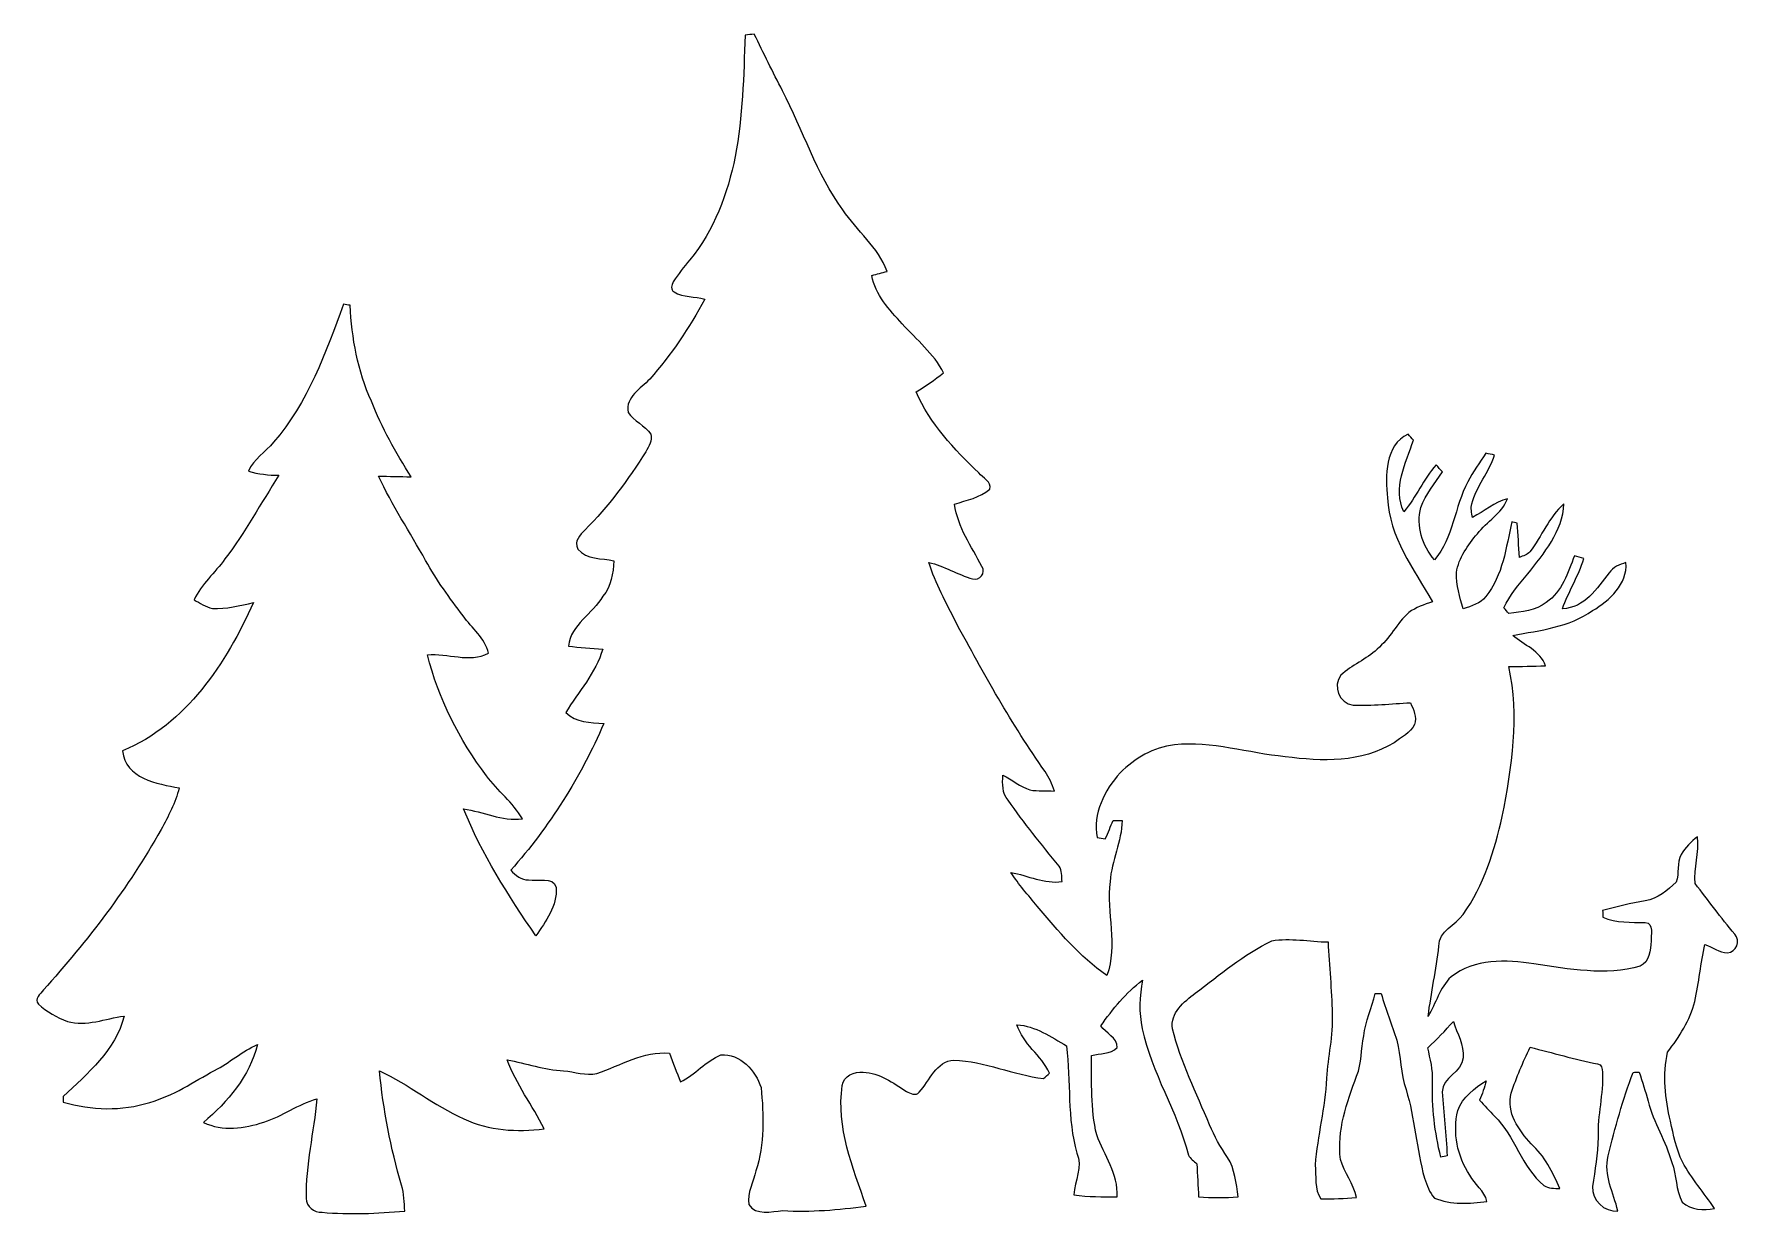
# Model space of a CAD drawing. Header units: centimetres. Extents: x -15 to 14.9, y -10.4 to 10.3.
import ezdxf

# ---------------------------------------------------------------- set-up
doc = ezdxf.new("R2010")
doc.units = ezdxf.units.CM
doc.header["$MEASUREMENT"] = 0
doc.layers.add('Layer 1', color=7, linetype='Continuous')

msp = doc.modelspace()

# ---------------------------------------------------------------- linework, layer by layer
at = {"layer": 'Layer 1', "color": 8}
for points, knots in [([(-2.50754, 10.23479), (-2.45428, 10.24079), (-2.40101, 10.24714), (-2.34738, 10.25278), (-2.34738, 10.25278), (-2.18369, 9.92152), (-2.02353, 9.58815), (-1.85279, 9.26006), (-1.85279, 9.26006), (-1.49578, 8.56827), (-1.25801, 7.81121), (-0.79763, 7.1755), (-0.79763, 7.1755), (-0.55033, 6.80932), (-0.17851, 6.52462), (-0.02223, 6.09988), (-0.02223, 6.09988), (-0.11077, 6.07554), (-0.19897, 6.05226), (-0.28751, 6.02933), (-0.28751, 6.02933), (-0.23636, 5.68325), (0.01976, 5.42996), (0.24271, 5.18125), (0.24271, 5.18125), (0.49283, 4.90149), (0.79587, 4.66337), (0.96732, 4.32082), (0.96732, 4.32082), (0.81315, 4.20123), (0.65017, 4.09363), (0.48577, 3.98851), (0.48577, 3.98851), (0.72849, 3.43464), (1.15041, 2.98379), (1.58503, 2.57281), (1.58503, 2.57281), (1.64571, 2.48144), (1.81963, 2.42111), (1.77553, 2.28635), (1.77553, 2.28635), (1.60655, 2.13254), (1.36666, 2.10079), (1.15923, 2.02212), (1.15923, 2.02212), (1.21356, 1.61925), (1.45627, 1.28376), (1.63901, 0.93274), (1.63901, 0.93274), (1.71168, 0.82479), (1.59702, 0.68086), (1.47532, 0.71473), (1.47532, 0.71473), (1.21285, 0.7941), (0.97367, 0.94051), (0.70626, 1.00436), (0.70626, 1.00436), (0.82797, 0.63747), (1.01459, 0.29633), (1.18463, -0.04974), (1.18463, -0.04974), (1.6704, -0.93768), (2.15724, -1.82845), (2.74249, -2.65606), (2.74249, -2.65606), (2.81623, -2.76013), (2.8635, -2.87761), (2.90583, -2.99791), (2.90583, -2.99791), (2.76331, -2.99473), (2.61937, -3.00037), (2.47932, -2.97956), (2.47932, -2.97956), (2.30505, -2.92453), (2.16747, -2.79612), (2.00237, -2.72133), (2.00237, -2.72133), (2.00096, -2.87055), (1.98402, -3.03812), (2.09973, -3.1556), (2.09973, -3.1556), (2.36996, -3.56059), (2.68393, -3.93383), (2.98732, -4.31377), (2.98732, -4.31377), (3.04624, -4.39067), (3.03071, -4.49368), (3.04165, -4.58435), (3.04165, -4.58435), (2.72944, -4.62456), (2.44581, -4.47781), (2.14665, -4.42348), (2.14665, -4.42348), (2.28106, -4.63409), (2.44828, -4.82141), (2.60667, -5.01474), (2.60667, -5.01474), (2.97639, -5.45183), (3.34927, -5.90021), (3.82588, -6.22618), (3.82588, -6.22618), (4.01673, -5.69207), (3.816, -5.12939), (3.8802, -4.58294), (3.8802, -4.58294), (3.90842, -4.21781), (4.08552, -3.8802), (4.09222, -3.51226), (4.09222, -3.51226), (4.03966, -3.5119), (3.98745, -3.51155), (3.93559, -3.51155), (3.93559, -3.51155), (3.89149, -3.6195), (3.84704, -3.7271), (3.79801, -3.83293), (3.79801, -3.83293), (3.74932, -3.82588), (3.70099, -3.81882), (3.65301, -3.81212), (3.65301, -3.81212), (3.57434, -3.39372), (3.78248, -2.98344), (4.05659, -2.68076), (4.05659, -2.68076), (4.31341, -2.42711), (4.6415, -2.22779), (5.00627, -2.18899), (5.00627, -2.18899), (5.66385, -2.12266), (6.29991, -2.33504), (6.94796, -2.39783), (6.94796, -2.39783), (7.58649, -2.48109), (8.28534, -2.50578), (8.8519, -2.15124), (8.8519, -2.15124), (8.97643, -2.05634), (9.13871, -1.98438), (9.21032, -1.8355), (9.21032, -1.8355), (9.25371, -1.69863), (9.19656, -1.57198), (9.138, -1.45415), (9.138, -1.45415), (8.80392, -1.46368), (8.46914, -1.51236), (8.13506, -1.4919), (8.13506, -1.4919), (7.8934, -1.46509), (7.77416, -1.1624), (7.92233, -0.9719), (7.92233, -0.9719), (8.11248, -0.79199), (8.36471, -0.69215), (8.55768, -0.514), (8.55768, -0.514), (8.77605, -0.32949), (8.90235, -0.06244), (9.11225, 0.12982), (9.11225, 0.12982), (9.23643, 0.21661), (9.38283, 0.26317), (9.52359, 0.31715), (9.52359, 0.31715), (9.19621, 0.88724), (8.76864, 1.45027), (8.73901, 2.13501), (8.73901, 2.13501), (8.69491, 2.5086), (8.69033, 3.05999), (9.09673, 3.24908), (9.09673, 3.24908), (9.12777, 3.21381), (9.15917, 3.17853), (9.19092, 3.1429), (9.19092, 3.1429), (9.06145, 2.74567), (8.82579, 2.30223), (9.02335, 1.89159), (9.02335, 1.89159), (9.24137, 2.14524), (9.36766, 2.46204), (9.58956, 2.71357), (9.58956, 2.71357), (9.62519, 2.67194), (9.66152, 2.62996), (9.69821, 2.58798), (9.69821, 2.58798), (9.56381, 2.38689), (9.41035, 2.19534), (9.32251, 1.96779), (9.32251, 1.96779), (9.23114, 1.64359), (9.35179, 1.30034), (9.55922, 1.04846), (9.55922, 1.04846), (9.89718, 1.4351), (9.90494, 1.97803), (10.14518, 2.41582), (10.14518, 2.41582), (10.23126, 2.59397), (10.34944, 2.75308), (10.46057, 2.91571), (10.46057, 2.91571), (10.51101, 2.90548), (10.56181, 2.89489), (10.61297, 2.88396), (10.61297, 2.88396), (10.51242, 2.58445), (10.29899, 2.33539), (10.21397, 2.02988), (10.21397, 2.02988), (10.19069, 1.95157), (10.21327, 1.87078), (10.22526, 1.79282), (10.22526, 1.79282), (10.43093, 1.899), (10.60979, 2.06093), (10.83874, 2.11702), (10.83874, 2.11702), (10.73644, 1.85808), (10.47715, 1.71803), (10.31099, 1.50742), (10.31099, 1.50742), (10.14801, 1.30951), (9.9822, 1.08585), (9.94445, 0.82515), (9.94445, 0.82515), (9.94269, 0.60995), (10.0009, 0.39899), (10.06263, 0.19403), (10.06263, 0.19403), (10.20374, 0.23813), (10.36214, 0.28434), (10.45951, 0.40534), (10.45951, 0.40534), (10.75866, 0.77964), (10.81229, 1.26471), (10.91247, 1.71662), (10.91247, 1.71662), (10.93611, 1.71097), (10.98374, 1.69898), (11.00772, 1.69333), (11.00772, 1.69333), (11.02113, 1.4926), (11.03418, 1.29187), (11.05076, 1.09079), (11.05076, 1.09079), (11.11144, 1.12042), (11.18235, 1.13912), (11.22927, 1.19063), (11.22927, 1.19063), (11.44235, 1.46156), (11.56053, 1.79917), (11.82511, 2.03059), (11.82511, 2.03059), (11.80959, 1.54905), (11.47374, 1.16346), (11.19258, 0.80186), (11.19258, 0.80186), (11.03595, 0.61701), (10.87543, 0.43145), (10.77595, 0.20814), (10.77595, 0.20814), (10.80417, 0.17604), (10.8331, 0.14358), (10.86203, 0.11077), (10.86203, 0.11077), (11.08675, 0.14393), (11.32946, 0.15734), (11.51572, 0.30409), (11.51572, 0.30409), (11.79795, 0.49107), (11.89073, 0.82832), (12.01279, 1.12254), (12.01279, 1.12254), (12.06606, 1.10631), (12.11933, 1.08938), (12.17295, 1.07209), (12.17295, 1.07209), (12.08017, 0.76659), (11.90872, 0.49354), (11.79971, 0.19438), (11.79971, 0.19438), (12.1853, 0.20426), (12.40931, 0.54892), (12.61886, 0.82374), (12.61886, 0.82374), (12.68518, 0.92463), (12.80231, 0.96485), (12.91202, 1.00048), (12.91202, 1.00048), (12.94377, 0.62159), (12.62062, 0.33902), (12.32923, 0.15981), (12.32923, 0.15981), (11.9186, -0.12841), (11.41024, -0.18521), (10.93117, -0.2727), (10.93117, -0.2727), (11.1252, -0.44626), (11.41342, -0.5394), (11.50444, -0.80574), (11.50444, -0.80574), (11.28889, -0.8128), (11.07475, -0.81739), (10.85991, -0.81562), (10.85991, -0.81562), (11.05394, -1.68557), (10.916, -2.58057), (10.74737, -3.4417), (10.74737, -3.4417), (10.60697, -4.04178), (10.4267, -4.65243), (10.06157, -5.15832), (10.06157, -5.15832), (9.9254, -5.35023), (9.63507, -5.44054), (9.63859, -5.71182), (9.63859, -5.71182), (9.58815, -6.12422), (9.50383, -6.53097), (9.44774, -6.94267), (9.44774, -6.94267), (9.58744, -6.71654), (9.64988, -6.43749), (9.84991, -6.25193), (9.84991, -6.25193), (10.25984, -5.93055), (10.81299, -5.94783), (11.30159, -6.02156), (11.30159, -6.02156), (11.91331, -6.11717), (12.55289, -6.23358), (13.16284, -6.06637), (13.16284, -6.06637), (13.31948, -5.98629), (13.34876, -5.78273), (13.35229, -5.6261), (13.35229, -5.6261), (13.34488, -5.53332), (13.40979, -5.30754), (13.24857, -5.29766), (13.24857, -5.29766), (12.99739, -5.29978), (12.74269, -5.30684), (12.50774, -5.20629), (12.50774, -5.20629), (12.50703, -5.17701), (12.50527, -5.11845), (12.50421, -5.08917), (12.50421, -5.08917), (12.74939, -5.02073), (12.99774, -4.96358), (13.24927, -4.92125), (13.24927, -4.92125), (13.46447, -4.88738), (13.63839, -4.73393), (13.79361, -4.59281), (13.79361, -4.59281), (13.84547, -4.43618), (13.79961, -4.25591), (13.87687, -4.10669), (13.87687, -4.10669), (13.94742, -3.98286), (14.05467, -3.8862), (14.16473, -3.79801), (14.16473, -3.79801), (14.20354, -4.07282), (14.09488, -4.34658), (14.1224, -4.61857), (14.1224, -4.61857), (14.35312, -4.91349), (14.57501, -5.21617), (14.81667, -5.50263), (14.81667, -5.50263), (14.92356, -5.61587), (14.84489, -5.82048), (14.69002, -5.83177), (14.69002, -5.83177), (14.54679, -5.82083), (14.42402, -5.7344), (14.2935, -5.6829), (14.2935, -5.6829), (14.21977, -6.01239), (14.19084, -6.35035), (14.1164, -6.67985), (14.1164, -6.67985), (14.03315, -7.0104), (13.84476, -7.30038), (13.64086, -7.56814), (13.64086, -7.56814), (13.55125, -7.96431), (13.59817, -8.38447), (13.68919, -8.77888), (13.68919, -8.77888), (13.74563, -9.01912), (13.78973, -9.26818), (13.90297, -9.49043), (13.90297, -9.49043), (14.05678, -9.78323), (14.27868, -10.03159), (14.46212, -10.3057), (14.46212, -10.3057), (14.26739, -10.34697), (14.05149, -10.33604), (13.89839, -10.19598), (13.89839, -10.19598), (13.77915, -9.98326), (13.80172, -9.72256), (13.71353, -9.49819), (13.71353, -9.49819), (13.61334, -9.12707), (13.39003, -8.80322), (13.30184, -8.42892), (13.30184, -8.42892), (13.25386, -8.25782), (13.19777, -8.08814), (13.14344, -7.91986), (13.14344, -7.91986), (13.11734, -7.92057), (13.06442, -7.92233), (13.03831, -7.92304), (13.03831, -7.92304), (12.85875, -8.39893), (12.72117, -8.89), (12.60193, -9.38354), (12.60193, -9.38354), (12.51726, -9.72467), (12.69577, -10.03159), (12.7702, -10.35121), (12.7702, -10.35121), (12.53349, -10.37026), (12.30877, -10.15824), (12.32747, -9.92011), (12.32747, -9.92011), (12.36804, -9.63436), (12.42413, -9.34967), (12.42342, -9.06004), (12.42342, -9.06004), (12.41354, -8.67728), (12.51373, -8.30192), (12.5035, -7.91951), (12.5035, -7.91951), (12.49327, -7.86518), (12.48798, -7.7791), (12.41637, -7.77628), (12.41637, -7.77628), (12.01702, -7.69691), (11.62756, -7.57943), (11.2328, -7.48383), (11.2328, -7.48383), (11.10932, -7.74453), (10.99397, -8.01017), (10.90295, -8.28428), (10.90295, -8.28428), (10.81193, -8.62647), (11.03736, -8.93551), (11.25149, -9.17434), (11.25149, -9.17434), (11.48927, -9.38354), (11.63179, -9.6707), (11.75385, -9.9568), (11.75385, -9.9568), (11.65966, -9.95151), (11.55665, -9.95927), (11.47516, -9.90424), (11.47516, -9.90424), (11.07757, -9.57897), (10.97703, -9.03817), (10.60838, -8.68892), (10.60838, -8.68892), (10.52336, -8.59437), (10.43517, -8.50336), (10.34874, -8.41163), (10.34874, -8.41163), (10.3946, -8.29945), (10.43834, -8.18621), (10.46656, -8.06838), (10.46656, -8.06838), (10.2676, -8.20173), (10.04711, -8.35554), (9.96774, -8.59261), (9.96774, -8.59261), (9.87601, -8.97714), (9.95892, -9.39271), (10.17623, -9.72079), (10.17623, -9.72079), (10.26266, -9.88448), (10.43552, -9.99349), (10.47891, -10.18081), (10.47891, -10.18081), (10.17552, -10.22174), (9.84779, -10.24537), (9.55992, -10.12261), (9.55992, -10.12261), (9.46573, -10.02947), (9.43292, -9.89365), (9.38495, -9.77441), (9.38495, -9.77441), (9.23996, -9.26606), (9.22055, -8.72949), (9.0618, -8.22466), (9.0618, -8.22466), (8.9729, -7.94314), (8.9662, -7.6454), (8.89917, -7.36036), (8.89917, -7.36036), (8.81168, -7.08695), (8.70479, -6.82061), (8.62647, -6.54438), (8.62647, -6.54438), (8.60037, -6.54438), (8.54886, -6.54438), (8.52276, -6.54403), (8.52276, -6.54403), (8.45608, -6.79097), (8.35625, -7.03051), (8.32132, -7.28557), (8.32132, -7.28557), (8.27229, -7.51734), (8.28992, -7.76534), (8.19785, -7.98759), (8.19785, -7.98759), (8.02322, -8.4522), (7.85072, -8.94327), (7.91351, -9.44704), (7.91351, -9.44704), (7.97983, -9.67952), (8.14352, -9.87284), (8.19362, -10.11273), (8.19362, -10.11273), (7.98654, -10.13037), (7.7784, -10.14271), (7.57132, -10.13919), (7.57132, -10.13919), (7.45208, -9.96985), (7.49335, -9.73561), (7.47042, -9.54264), (7.47042, -9.54264), (7.51205, -9.03393), (7.64469, -8.53652), (7.67186, -8.02605), (7.67186, -8.02605), (7.6895, -7.64822), (7.78827, -7.27745), (7.76958, -6.89822), (7.76958, -6.89822), (7.75758, -6.47806), (7.72301, -6.05931), (7.69655, -5.64021), (7.69655, -5.64021), (7.36988, -5.63527), (7.03439, -5.56295), (6.71089, -5.62046), (6.71089, -5.62046), (6.22088, -5.8547), (5.80461, -6.21383), (5.37245, -6.53697), (5.37245, -6.53697), (5.17878, -6.68126), (4.92936, -6.88446), (4.97346, -7.15892), (4.97346, -7.15892), (5.12304, -7.74241), (5.38833, -8.28746), (5.62434, -8.83991), (5.62434, -8.83991), (5.70477, -9.04205), (5.81413, -9.23043), (5.93619, -9.4107), (5.93619, -9.4107), (6.0706, -9.61425), (6.08436, -9.86684), (6.12563, -10.10073), (6.12563, -10.10073), (5.89421, -10.12155), (5.66138, -10.12049), (5.43031, -10.10426), (5.43031, -10.10426), (5.41972, -9.91059), (5.41055, -9.71797), (5.40138, -9.52571), (5.40138, -9.52571), (5.35023, -9.47526), (5.28567, -9.43504), (5.2518, -9.37084), (5.2518, -9.37084), (5.05919, -8.60601), (4.60763, -7.93256), (4.44465, -7.15821), (4.44465, -7.15821), (4.37974, -6.87846), (4.39949, -6.58883), (4.45135, -6.30943), (4.45135, -6.30943), (4.16101, -6.52709), (3.92642, -6.81426), (3.71898, -7.10882), (3.71898, -7.10882), (3.80294, -7.239), (4.01461, -7.31132), (4.00332, -7.48912), (4.00332, -7.48912), (3.88691, -7.60836), (3.70628, -7.59178), (3.55459, -7.62635), (3.55459, -7.62635), (3.55953, -8.08955), (3.53942, -8.56333), (3.64772, -9.01735), (3.64772, -9.01735), (3.78037, -9.37472), (4.02519, -9.70033), (4.0065, -10.10109), (4.0065, -10.10109), (3.75356, -10.09509), (3.49814, -10.11308), (3.24873, -10.06546), (3.24873, -10.06546), (3.25579, -9.82345), (3.4096, -9.57192), (3.30129, -9.33591), (3.30129, -9.33591), (3.12526, -8.72737), (3.19546, -8.08461), (3.12032, -7.46125), (3.12032, -7.46125), (2.84974, -7.29827), (2.57422, -7.11271), (2.25037, -7.08801), (2.25037, -7.08801), (2.35514, -7.42774), (2.67547, -7.62106), (2.82046, -7.93503), (2.82046, -7.93503), (2.78624, -7.96643), (2.75202, -7.99853), (2.71851, -8.03063), (2.71851, -8.03063), (2.18616, -7.96466), (1.68592, -7.72901), (1.14759, -7.70996), (1.14759, -7.70996), (0.83397, -7.72336), (0.72672, -8.07261), (0.53975, -8.26805), (0.53975, -8.26805), (0.48401, -8.34214), (0.381, -8.28887), (0.31609, -8.25535), (0.31609, -8.25535), (0.08149, -8.11001), (-0.15134, -7.92198), (-0.44274, -7.92162), (-0.44274, -7.92162), (-0.59549, -7.90434), (-0.78105, -7.98724), (-0.80716, -8.1534), (-0.80716, -8.1534), (-0.91511, -8.88682), (-0.61877, -9.58603), (-0.38982, -10.26583), (-0.38982, -10.26583), (-0.87348, -10.32933), (-1.36172, -10.37061), (-1.84961, -10.34344), (-1.84961, -10.34344), (-2.04505, -10.35685), (-2.31634, -10.43517), (-2.44404, -10.23585), (-2.44404, -10.23585), (-2.46662, -10.02841), (-2.37031, -9.84003), (-2.31846, -9.646), (-2.31846, -9.646), (-2.1657, -9.17822), (-2.18052, -8.67234), (-2.2285, -8.18938), (-2.2285, -8.18938), (-2.32128, -7.8934), (-2.59433, -7.58719), (-2.93088, -7.61824), (-2.93088, -7.61824), (-3.19969, -7.72266), (-3.38173, -7.96466), (-3.63855, -8.09096), (-3.63855, -8.09096), (-3.70417, -7.92304), (-3.76802, -7.75582), (-3.83152, -7.5879), (-3.83152, -7.5879), (-4.2926, -7.54274), (-4.68418, -7.80309), (-5.10187, -7.9435), (-5.10187, -7.9435), (-5.29802, -7.98795), (-5.48922, -7.90751), (-5.68396, -7.89799), (-5.68396, -7.89799), (-6.02227, -7.87612), (-6.34365, -7.76887), (-6.67314, -7.70114), (-6.67314, -7.70114), (-6.51439, -8.13329), (-6.23041, -8.5023), (-6.0258, -8.91117), (-6.0258, -8.91117), (-6.50169, -8.96867), (-6.99453, -8.94786), (-7.43268, -8.73548), (-7.43268, -8.73548), (-7.95232, -8.50547), (-8.39364, -8.13294), (-8.90799, -7.89481), (-8.90799, -7.89481), (-8.84449, -8.57285), (-8.71326, -9.2456), (-8.52135, -9.89894), (-8.52135, -9.89894), (-8.47796, -10.04641), (-8.47337, -10.20057), (-8.46455, -10.35332), (-8.46455, -10.35332), (-8.94574, -10.39142), (-9.43151, -10.41576), (-9.91235, -10.37237), (-9.91235, -10.37237), (-10.05346, -10.38154), (-10.19069, -10.27148), (-10.1921, -10.12896), (-10.1921, -10.12896), (-10.20304, -9.54229), (-10.05805, -8.96973), (-10.00266, -8.3887), (-10.00266, -8.3887), (-10.33216, -8.47584), (-10.60591, -8.69174), (-10.92976, -8.79334), (-10.92976, -8.79334), (-11.27125, -8.90729), (-11.65437, -8.95914), (-11.99092, -8.79969), (-11.99092, -8.79969), (-11.56264, -8.43844), (-11.18376, -7.99218), (-11.0423, -7.43761), (-11.0423, -7.43761), (-11.31358, -7.55121), (-11.53372, -7.75476), (-11.79371, -7.88987), (-11.79371, -7.88987), (-12.16625, -8.08743), (-12.51797, -8.33473), (-12.92931, -8.44797), (-12.92931, -8.44797), (-13.41931, -8.60637), (-13.95201, -8.5852), (-14.44343, -8.4455), (-14.44343, -8.4455), (-14.44449, -8.41975), (-14.44696, -8.36824), (-14.44801, -8.34284), (-14.44801, -8.34284), (-14.01374, -7.94561), (-13.52938, -7.53357), (-13.3791, -6.93773), (-13.3791, -6.93773), (-13.70789, -6.98324), (-14.03809, -7.12364), (-14.37111, -7.03192), (-14.37111, -7.03192), (-14.55349, -6.95819), (-14.73235, -6.85941), (-14.87911, -6.72853), (-14.87911, -6.72853), (-14.95354, -6.64034), (-14.8463, -6.54438), (-14.79233, -6.48053), (-14.79233, -6.48053), (-14.01128, -5.6194), (-13.30466, -4.68665), (-12.7314, -3.67383), (-12.7314, -3.67383), (-12.60722, -3.43923), (-12.47916, -3.20287), (-12.4146, -2.94358), (-12.4146, -2.94358), (-12.79666, -2.87302), (-13.36075, -2.7753), (-13.40591, -2.29482), (-13.40591, -2.29482), (-12.28831, -1.83374), (-11.59404, -0.75741), (-11.11285, 0.30092), (-11.11285, 0.30092), (-11.34957, 0.2473), (-11.5884, 0.18591), (-11.83358, 0.20038), (-11.83358, 0.20038), (-11.95141, 0.2226), (-12.05054, 0.29492), (-12.15461, 0.34925), (-12.15461, 0.34925), (-12.0269, 0.62477), (-11.78736, 0.82233), (-11.61344, 1.06609), (-11.61344, 1.06609), (-11.2582, 1.52753), (-10.98268, 2.04294), (-10.66765, 2.53118), (-10.66765, 2.53118), (-10.84898, 2.5273), (-11.02889, 2.55376), (-11.20352, 2.60103), (-11.20352, 2.60103), (-11.10933, 2.8134), (-10.90401, 2.93335), (-10.76325, 3.10868), (-10.76325, 3.10868), (-10.16035, 3.80189), (-9.84991, 4.67466), (-9.53876, 5.52309), (-9.53876, 5.52309), (-9.49995, 5.5178), (-9.4615, 5.51215), (-9.42269, 5.50616), (-9.42269, 5.50616), (-9.39059, 4.93219), (-9.29358, 4.35257), (-9.04769, 3.8287), (-9.04769, 3.8287), (-8.87271, 3.35844), (-8.6166, 2.92806), (-8.35589, 2.50225), (-8.35589, 2.50225), (-8.54639, 2.50719), (-8.73654, 2.51143), (-8.92669, 2.5146), (-8.92669, 2.5146), (-8.68433, 2.00484), (-8.37706, 1.53), (-8.09978, 1.03928), (-8.09978, 1.03928), (-7.91316, 0.69568), (-7.67821, 0.38135), (-7.44573, 0.06773), (-7.44573, 0.06773), (-7.28804, -0.14429), (-7.06332, -0.31679), (-6.99805, -0.58526), (-6.99805, -0.58526), (-7.3406, -0.75883), (-7.71243, -0.5782), (-8.06909, -0.61172), (-8.06909, -0.61172), (-7.874, -1.37654), (-7.51311, -2.1015), (-7.03474, -2.72979), (-7.03474, -2.72979), (-6.84177, -2.99403), (-6.57296, -3.19793), (-6.40715, -3.48262), (-6.40715, -3.48262), (-6.76451, -3.52813), (-7.09154, -3.36021), (-7.43585, -3.308), (-7.43585, -3.308), (-7.12188, -4.10492), (-6.64704, -4.82635), (-6.17149, -5.53367), (-6.17149, -5.53367), (-5.99687, -5.28249), (-5.79332, -5.00697), (-5.81343, -4.68489), (-5.81343, -4.68489), (-5.87234, -4.47604), (-6.14645, -4.59281), (-6.29814, -4.55189), (-6.29814, -4.55189), (-6.42655, -4.55789), (-6.5278, -4.47216), (-6.60964, -4.38362), (-6.60964, -4.38362), (-5.93478, -3.62373), (-5.38198, -2.75096), (-4.98263, -1.81645), (-4.98263, -1.81645), (-5.21441, -1.79529), (-5.47194, -1.80023), (-5.64797, -1.62419), (-5.64797, -1.62419), (-5.42713, -1.25906), (-5.12092, -0.9331), (-4.99992, -0.51541), (-4.99992, -0.51541), (-5.20065, -0.49883), (-5.40209, -0.4886), (-5.60176, -0.45896), (-5.60176, -0.45896), (-5.56013, -0.08114), (-5.17349, 0.10442), (-4.99674, 0.41169), (-4.99674, 0.41169), (-4.84823, 0.58737), (-4.81824, 0.81315), (-4.80342, 1.03364), (-4.80342, 1.03364), (-5.01826, 1.08056), (-5.28285, 1.05128), (-5.43631, 1.23754), (-5.43631, 1.23754), (-5.50721, 1.38324), (-5.39821, 1.48272), (-5.31072, 1.57092), (-5.31072, 1.57092), (-4.90044, 1.98155), (-4.55401, 2.45251), (-4.24533, 2.94287), (-4.24533, 2.94287), (-4.19664, 3.03565), (-4.12856, 3.14149), (-4.15819, 3.25014), (-4.15819, 3.25014), (-4.26085, 3.40572), (-4.45558, 3.4738), (-4.55648, 3.63149), (-4.55648, 3.63149), (-4.60304, 3.9056), (-4.33317, 4.04283), (-4.17795, 4.21358), (-4.17795, 4.21358), (-3.79836, 4.63515), (-3.48509, 5.11563), (-3.21381, 5.61269), (-3.21381, 5.61269), (-3.39019, 5.66491), (-3.59022, 5.63986), (-3.75003, 5.73934), (-3.75003, 5.73934), (-3.81988, 5.77286), (-3.79271, 5.86387), (-3.76555, 5.91785), (-3.76555, 5.91785), (-3.68018, 6.05261), (-3.57787, 6.17538), (-3.47804, 6.29955), (-3.47804, 6.29955), (-3.048, 6.8139), (-2.8134, 7.46231), (-2.68111, 8.11177), (-2.68111, 8.11177), (-2.54776, 8.81098), (-2.5333, 9.52571), (-2.50754, 10.23479), (-2.50754, 10.23479), (-2.50754, 10.23479), (-2.50754, 10.23479), (-2.50754, 10.23479)], [0, 0, 0, 0, 0.00414938, 0.00414938, 0.00414938, 0.00414938, 0.00829876, 0.00829876, 0.00829876, 0.00829876, 0.01244813, 0.01244813, 0.01244813, 0.01244813, 0.01659751, 0.01659751, 0.01659751, 0.01659751, 0.02074689, 0.02074689, 0.02074689, 0.02074689, 0.02489627, 0.02489627, 0.02489627, 0.02489627, 0.02904564, 0.02904564, 0.02904564, 0.02904564, 0.03319502, 0.03319502, 0.03319502, 0.03319502, 0.0373444, 0.0373444, 0.0373444, 0.0373444, 0.04149378, 0.04149378, 0.04149378, 0.04149378, 0.04564315, 0.04564315, 0.04564315, 0.04564315, 0.04979253, 0.04979253, 0.04979253, 0.04979253, 0.05394191, 0.05394191, 0.05394191, 0.05394191, 0.05809129, 0.05809129, 0.05809129, 0.05809129, 0.06224066, 0.06224066, 0.06224066, 0.06224066, 0.06639004, 0.06639004, 0.06639004, 0.06639004, 0.07053942, 0.07053942, 0.07053942, 0.07053942, 0.0746888, 0.0746888, 0.0746888, 0.0746888, 0.07883817, 0.07883817, 0.07883817, 0.07883817, 0.08298755, 0.08298755, 0.08298755, 0.08298755, 0.08713693, 0.08713693, 0.08713693, 0.08713693, 0.09128631, 0.09128631, 0.09128631, 0.09128631, 0.09543568, 0.09543568, 0.09543568, 0.09543568, 0.09958506, 0.09958506, 0.09958506, 0.09958506, 0.10373444, 0.10373444, 0.10373444, 0.10373444, 0.10788382, 0.10788382, 0.10788382, 0.10788382, 0.1120332, 0.1120332, 0.1120332, 0.1120332, 0.11618257, 0.11618257, 0.11618257, 0.11618257, 0.12033195, 0.12033195, 0.12033195, 0.12033195, 0.12448133, 0.12448133, 0.12448133, 0.12448133, 0.12863071, 0.12863071, 0.12863071, 0.12863071, 0.13278008, 0.13278008, 0.13278008, 0.13278008, 0.13692946, 0.13692946, 0.13692946, 0.13692946, 0.14107884, 0.14107884, 0.14107884, 0.14107884, 0.14522822, 0.14522822, 0.14522822, 0.14522822, 0.14937759, 0.14937759, 0.14937759, 0.14937759, 0.15352697, 0.15352697, 0.15352697, 0.15352697, 0.15767635, 0.15767635, 0.15767635, 0.15767635, 0.16182573, 0.16182573, 0.16182573, 0.16182573, 0.1659751, 0.1659751, 0.1659751, 0.1659751, 0.17012448, 0.17012448, 0.17012448, 0.17012448, 0.17427386, 0.17427386, 0.17427386, 0.17427386, 0.17842324, 0.17842324, 0.17842324, 0.17842324, 0.18257261, 0.18257261, 0.18257261, 0.18257261, 0.18672199, 0.18672199, 0.18672199, 0.18672199, 0.19087137, 0.19087137, 0.19087137, 0.19087137, 0.19502075, 0.19502075, 0.19502075, 0.19502075, 0.19917012, 0.19917012, 0.19917012, 0.19917012, 0.2033195, 0.2033195, 0.2033195, 0.2033195, 0.20746888, 0.20746888, 0.20746888, 0.20746888, 0.21161826, 0.21161826, 0.21161826, 0.21161826, 0.21576763, 0.21576763, 0.21576763, 0.21576763, 0.21991701, 0.21991701, 0.21991701, 0.21991701, 0.22406639, 0.22406639, 0.22406639, 0.22406639, 0.22821577, 0.22821577, 0.22821577, 0.22821577, 0.23236515, 0.23236515, 0.23236515, 0.23236515, 0.23651452, 0.23651452, 0.23651452, 0.23651452, 0.2406639, 0.2406639, 0.2406639, 0.2406639, 0.24481328, 0.24481328, 0.24481328, 0.24481328, 0.24896266, 0.24896266, 0.24896266, 0.24896266, 0.25311203, 0.25311203, 0.25311203, 0.25311203, 0.25726141, 0.25726141, 0.25726141, 0.25726141, 0.26141079, 0.26141079, 0.26141079, 0.26141079, 0.26556017, 0.26556017, 0.26556017, 0.26556017, 0.26970954, 0.26970954, 0.26970954, 0.26970954, 0.27385892, 0.27385892, 0.27385892, 0.27385892, 0.2780083, 0.2780083, 0.2780083, 0.2780083, 0.28215768, 0.28215768, 0.28215768, 0.28215768, 0.28630705, 0.28630705, 0.28630705, 0.28630705, 0.29045643, 0.29045643, 0.29045643, 0.29045643, 0.29460581, 0.29460581, 0.29460581, 0.29460581, 0.29875519, 0.29875519, 0.29875519, 0.29875519, 0.30290456, 0.30290456, 0.30290456, 0.30290456, 0.30705394, 0.30705394, 0.30705394, 0.30705394, 0.31120332, 0.31120332, 0.31120332, 0.31120332, 0.3153527, 0.3153527, 0.3153527, 0.3153527, 0.31950207, 0.31950207, 0.31950207, 0.31950207, 0.32365145, 0.32365145, 0.32365145, 0.32365145, 0.32780083, 0.32780083, 0.32780083, 0.32780083, 0.33195021, 0.33195021, 0.33195021, 0.33195021, 0.33609959, 0.33609959, 0.33609959, 0.33609959, 0.34024896, 0.34024896, 0.34024896, 0.34024896, 0.34439834, 0.34439834, 0.34439834, 0.34439834, 0.34854772, 0.34854772, 0.34854772, 0.34854772, 0.3526971, 0.3526971, 0.3526971, 0.3526971, 0.35684647, 0.35684647, 0.35684647, 0.35684647, 0.36099585, 0.36099585, 0.36099585, 0.36099585, 0.36514523, 0.36514523, 0.36514523, 0.36514523, 0.36929461, 0.36929461, 0.36929461, 0.36929461, 0.37344398, 0.37344398, 0.37344398, 0.37344398, 0.37759336, 0.37759336, 0.37759336, 0.37759336, 0.38174274, 0.38174274, 0.38174274, 0.38174274, 0.38589212, 0.38589212, 0.38589212, 0.38589212, 0.39004149, 0.39004149, 0.39004149, 0.39004149, 0.39419087, 0.39419087, 0.39419087, 0.39419087, 0.39834025, 0.39834025, 0.39834025, 0.39834025, 0.40248963, 0.40248963, 0.40248963, 0.40248963, 0.406639, 0.406639, 0.406639, 0.406639, 0.41078838, 0.41078838, 0.41078838, 0.41078838, 0.41493776, 0.41493776, 0.41493776, 0.41493776, 0.41908714, 0.41908714, 0.41908714, 0.41908714, 0.42323651, 0.42323651, 0.42323651, 0.42323651, 0.42738589, 0.42738589, 0.42738589, 0.42738589, 0.43153527, 0.43153527, 0.43153527, 0.43153527, 0.43568465, 0.43568465, 0.43568465, 0.43568465, 0.43983402, 0.43983402, 0.43983402, 0.43983402, 0.4439834, 0.4439834, 0.4439834, 0.4439834, 0.44813278, 0.44813278, 0.44813278, 0.44813278, 0.45228216, 0.45228216, 0.45228216, 0.45228216, 0.45643154, 0.45643154, 0.45643154, 0.45643154, 0.46058091, 0.46058091, 0.46058091, 0.46058091, 0.46473029, 0.46473029, 0.46473029, 0.46473029, 0.46887967, 0.46887967, 0.46887967, 0.46887967, 0.47302905, 0.47302905, 0.47302905, 0.47302905, 0.47717842, 0.47717842, 0.47717842, 0.47717842, 0.4813278, 0.4813278, 0.4813278, 0.4813278, 0.48547718, 0.48547718, 0.48547718, 0.48547718, 0.48962656, 0.48962656, 0.48962656, 0.48962656, 0.49377593, 0.49377593, 0.49377593, 0.49377593, 0.49792531, 0.49792531, 0.49792531, 0.49792531, 0.50207469, 0.50207469, 0.50207469, 0.50207469, 0.50622407, 0.50622407, 0.50622407, 0.50622407, 0.51037344, 0.51037344, 0.51037344, 0.51037344, 0.51452282, 0.51452282, 0.51452282, 0.51452282, 0.5186722, 0.5186722, 0.5186722, 0.5186722, 0.52282158, 0.52282158, 0.52282158, 0.52282158, 0.52697095, 0.52697095, 0.52697095, 0.52697095, 0.53112033, 0.53112033, 0.53112033, 0.53112033, 0.53526971, 0.53526971, 0.53526971, 0.53526971, 0.53941909, 0.53941909, 0.53941909, 0.53941909, 0.54356846, 0.54356846, 0.54356846, 0.54356846, 0.54771784, 0.54771784, 0.54771784, 0.54771784, 0.55186722, 0.55186722, 0.55186722, 0.55186722, 0.5560166, 0.5560166, 0.5560166, 0.5560166, 0.56016598, 0.56016598, 0.56016598, 0.56016598, 0.56431535, 0.56431535, 0.56431535, 0.56431535, 0.56846473, 0.56846473, 0.56846473, 0.56846473, 0.57261411, 0.57261411, 0.57261411, 0.57261411, 0.57676349, 0.57676349, 0.57676349, 0.57676349, 0.58091286, 0.58091286, 0.58091286, 0.58091286, 0.58506224, 0.58506224, 0.58506224, 0.58506224, 0.58921162, 0.58921162, 0.58921162, 0.58921162, 0.593361, 0.593361, 0.593361, 0.593361, 0.59751037, 0.59751037, 0.59751037, 0.59751037, 0.60165975, 0.60165975, 0.60165975, 0.60165975, 0.60580913, 0.60580913, 0.60580913, 0.60580913, 0.60995851, 0.60995851, 0.60995851, 0.60995851, 0.61410788, 0.61410788, 0.61410788, 0.61410788, 0.61825726, 0.61825726, 0.61825726, 0.61825726, 0.62240664, 0.62240664, 0.62240664, 0.62240664, 0.62655602, 0.62655602, 0.62655602, 0.62655602, 0.63070539, 0.63070539, 0.63070539, 0.63070539, 0.63485477, 0.63485477, 0.63485477, 0.63485477, 0.63900415, 0.63900415, 0.63900415, 0.63900415, 0.64315353, 0.64315353, 0.64315353, 0.64315353, 0.6473029, 0.6473029, 0.6473029, 0.6473029, 0.65145228, 0.65145228, 0.65145228, 0.65145228, 0.65560166, 0.65560166, 0.65560166, 0.65560166, 0.65975104, 0.65975104, 0.65975104, 0.65975104, 0.66390041, 0.66390041, 0.66390041, 0.66390041, 0.66804979, 0.66804979, 0.66804979, 0.66804979, 0.67219917, 0.67219917, 0.67219917, 0.67219917, 0.67634855, 0.67634855, 0.67634855, 0.67634855, 0.68049793, 0.68049793, 0.68049793, 0.68049793, 0.6846473, 0.6846473, 0.6846473, 0.6846473, 0.68879668, 0.68879668, 0.68879668, 0.68879668, 0.69294606, 0.69294606, 0.69294606, 0.69294606, 0.69709544, 0.69709544, 0.69709544, 0.69709544, 0.70124481, 0.70124481, 0.70124481, 0.70124481, 0.70539419, 0.70539419, 0.70539419, 0.70539419, 0.70954357, 0.70954357, 0.70954357, 0.70954357, 0.71369295, 0.71369295, 0.71369295, 0.71369295, 0.71784232, 0.71784232, 0.71784232, 0.71784232, 0.7219917, 0.7219917, 0.7219917, 0.7219917, 0.72614108, 0.72614108, 0.72614108, 0.72614108, 0.73029046, 0.73029046, 0.73029046, 0.73029046, 0.73443983, 0.73443983, 0.73443983, 0.73443983, 0.73858921, 0.73858921, 0.73858921, 0.73858921, 0.74273859, 0.74273859, 0.74273859, 0.74273859, 0.74688797, 0.74688797, 0.74688797, 0.74688797, 0.75103734, 0.75103734, 0.75103734, 0.75103734, 0.75518672, 0.75518672, 0.75518672, 0.75518672, 0.7593361, 0.7593361, 0.7593361, 0.7593361, 0.76348548, 0.76348548, 0.76348548, 0.76348548, 0.76763485, 0.76763485, 0.76763485, 0.76763485, 0.77178423, 0.77178423, 0.77178423, 0.77178423, 0.77593361, 0.77593361, 0.77593361, 0.77593361, 0.78008299, 0.78008299, 0.78008299, 0.78008299, 0.78423237, 0.78423237, 0.78423237, 0.78423237, 0.78838174, 0.78838174, 0.78838174, 0.78838174, 0.79253112, 0.79253112, 0.79253112, 0.79253112, 0.7966805, 0.7966805, 0.7966805, 0.7966805, 0.80082988, 0.80082988, 0.80082988, 0.80082988, 0.80497925, 0.80497925, 0.80497925, 0.80497925, 0.80912863, 0.80912863, 0.80912863, 0.80912863, 0.81327801, 0.81327801, 0.81327801, 0.81327801, 0.81742739, 0.81742739, 0.81742739, 0.81742739, 0.82157676, 0.82157676, 0.82157676, 0.82157676, 0.82572614, 0.82572614, 0.82572614, 0.82572614, 0.82987552, 0.82987552, 0.82987552, 0.82987552, 0.8340249, 0.8340249, 0.8340249, 0.8340249, 0.83817427, 0.83817427, 0.83817427, 0.83817427, 0.84232365, 0.84232365, 0.84232365, 0.84232365, 0.84647303, 0.84647303, 0.84647303, 0.84647303, 0.85062241, 0.85062241, 0.85062241, 0.85062241, 0.85477178, 0.85477178, 0.85477178, 0.85477178, 0.85892116, 0.85892116, 0.85892116, 0.85892116, 0.86307054, 0.86307054, 0.86307054, 0.86307054, 0.86721992, 0.86721992, 0.86721992, 0.86721992, 0.87136929, 0.87136929, 0.87136929, 0.87136929, 0.87551867, 0.87551867, 0.87551867, 0.87551867, 0.87966805, 0.87966805, 0.87966805, 0.87966805, 0.88381743, 0.88381743, 0.88381743, 0.88381743, 0.8879668, 0.8879668, 0.8879668, 0.8879668, 0.89211618, 0.89211618, 0.89211618, 0.89211618, 0.89626556, 0.89626556, 0.89626556, 0.89626556, 0.90041494, 0.90041494, 0.90041494, 0.90041494, 0.90456432, 0.90456432, 0.90456432, 0.90456432, 0.90871369, 0.90871369, 0.90871369, 0.90871369, 0.91286307, 0.91286307, 0.91286307, 0.91286307, 0.91701245, 0.91701245, 0.91701245, 0.91701245, 0.92116183, 0.92116183, 0.92116183, 0.92116183, 0.9253112, 0.9253112, 0.9253112, 0.9253112, 0.92946058, 0.92946058, 0.92946058, 0.92946058, 0.93360996, 0.93360996, 0.93360996, 0.93360996, 0.93775934, 0.93775934, 0.93775934, 0.93775934, 0.94190871, 0.94190871, 0.94190871, 0.94190871, 0.94605809, 0.94605809, 0.94605809, 0.94605809, 0.95020747, 0.95020747, 0.95020747, 0.95020747, 0.95435685, 0.95435685, 0.95435685, 0.95435685, 0.95850622, 0.95850622, 0.95850622, 0.95850622, 0.9626556, 0.9626556, 0.9626556, 0.9626556, 0.96680498, 0.96680498, 0.96680498, 0.96680498, 0.97095436, 0.97095436, 0.97095436, 0.97095436, 0.97510373, 0.97510373, 0.97510373, 0.97510373, 0.97925311, 0.97925311, 0.97925311, 0.97925311, 0.98340249, 0.98340249, 0.98340249, 0.98340249, 0.98755187, 0.98755187, 0.98755187, 0.98755187, 0.99170124, 0.99170124, 0.99170124, 0.99170124, 1, 1, 1, 1]), ([(9.44245, -7.493), (9.48478, -7.68562), (9.54017, -7.87964), (9.525, -8.07967), (9.525, -8.07967), (9.51406, -8.52629), (9.56204, -8.97467), (9.6714, -9.40823), (9.6714, -9.40823), (9.69892, -9.40153), (9.75466, -9.38847), (9.78253, -9.38213), (9.78253, -9.38213), (9.76383, -9.00889), (9.72714, -8.63741), (9.69539, -8.26558), (9.69539, -8.26558), (9.69257, -8.00664), (10.04323, -7.92409), (10.06193, -7.66833), (10.06193, -7.66833), (10.07886, -7.44255), (9.95539, -7.24112), (9.89083, -7.03227), (9.89083, -7.03227), (9.75007, -7.1942), (9.59908, -7.34624), (9.44245, -7.493)], [0, 0, 0, 0, 0.125, 0.125, 0.125, 0.125, 0.25, 0.25, 0.25, 0.25, 0.375, 0.375, 0.375, 0.375, 0.5, 0.5, 0.5, 0.5, 0.625, 0.625, 0.625, 0.625, 0.75, 0.75, 0.75, 0.75, 1, 1, 1, 1])]:
    msp.add_open_spline(points, degree=3, knots=knots, dxfattribs=at)

doc.saveas('drawing.dxf')
